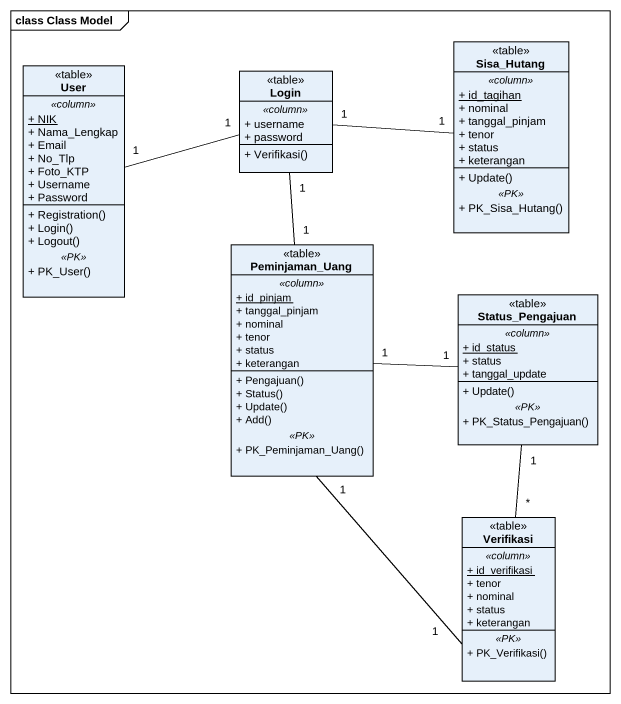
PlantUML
@startuml
mainframe class Class Model
hide circle
hide empty members
skinparam classAttributeIconSize 0
class User <<table>> {
  .. <<column>> ..
  {static} + NIK
  + Nama_Lengkap
  + Email
  + No_Tlp
  + Foto_KTP
  + Username
  + Password
  --
  + Registration()
  + Login()
  + Logout()
  .. <<PK>> ..
  + PK_User()
}
class Login <<table>> {
  .. <<column>> ..
  + username
  + password
  --
  + Verifikasi()
}
class Sisa_Hutang <<table>> {
  .. <<column>> ..
  {static} + id_tagihan
  + nominal
  + tanggal_pinjam
  + tenor
  + status
  + keterangan
  --
  + Update()
  .. <<PK>> ..
  + PK_Sisa_Hutang()
}
class Peminjaman_Uang <<table>> {
  .. <<column>> ..
  {static} + id_pinjam
  + tanggal_pinjam
  + nominal
  + tenor
  + status
  + keterangan
  --
  + Pengajuan()
  + Status()
  + Update()
  + Add()
  .. <<PK>> ..
  + PK_Peminjaman_Uang()
}
class Status_Pengajuan <<table>> {
  .. <<column>> ..
  {static} + id_status
  + status
  + tanggal_update
  --
  + Update()
  .. <<PK>> ..
  + PK_Status_Pengajuan()
}
class Verifikasi <<table>> {
  .. <<column>> ..
  {static} + id_verifikasi
  + tenor
  + nominal
  + status
  + keterangan
  .. <<PK>> ..
  + PK_Verifikasi()
}
User "1" -right- "1" Login
Login "1" -right- "1" Sisa_Hutang
Login "1" -- "1" Peminjaman_Uang
Peminjaman_Uang "1" -right- "1" Status_Pengajuan
Peminjaman_Uang "1" -- "1" Verifikasi
Status_Pengajuan "1" -- "*" Verifikasi
@enduml
